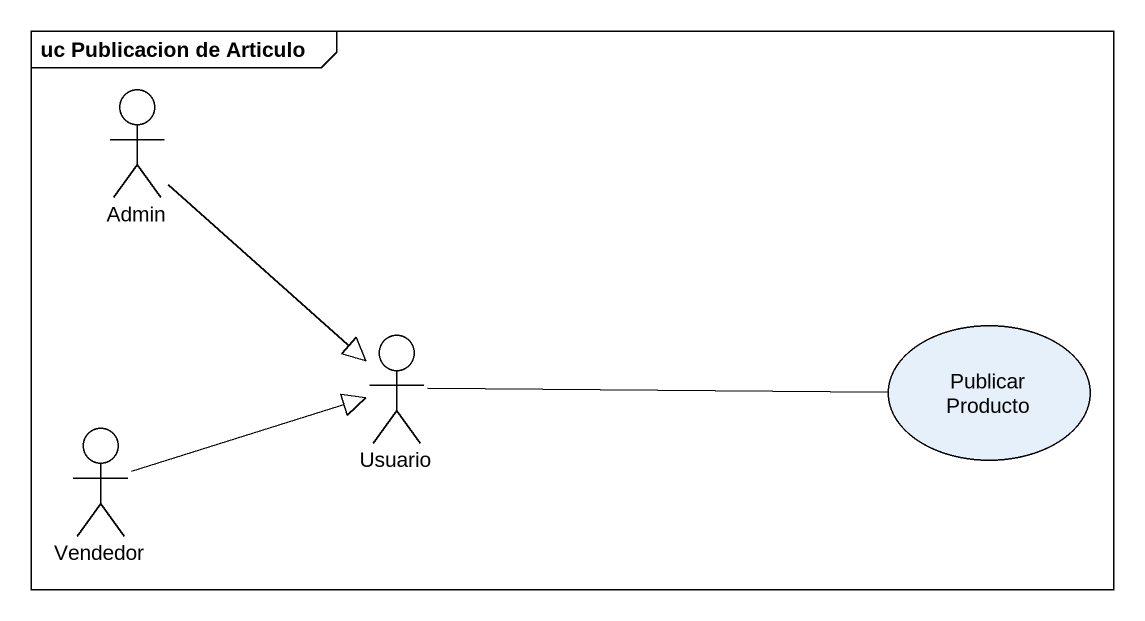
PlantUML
@startuml
mainframe uc Publicacion de Articulo
actor Admin
usecase "Publicar Producto" as Publicar_Producto
actor Usuario
actor Vendedor
Admin --|> Usuario
Usuario -right- Publicar_Producto
Vendedor -right-|> Usuario
@enduml
